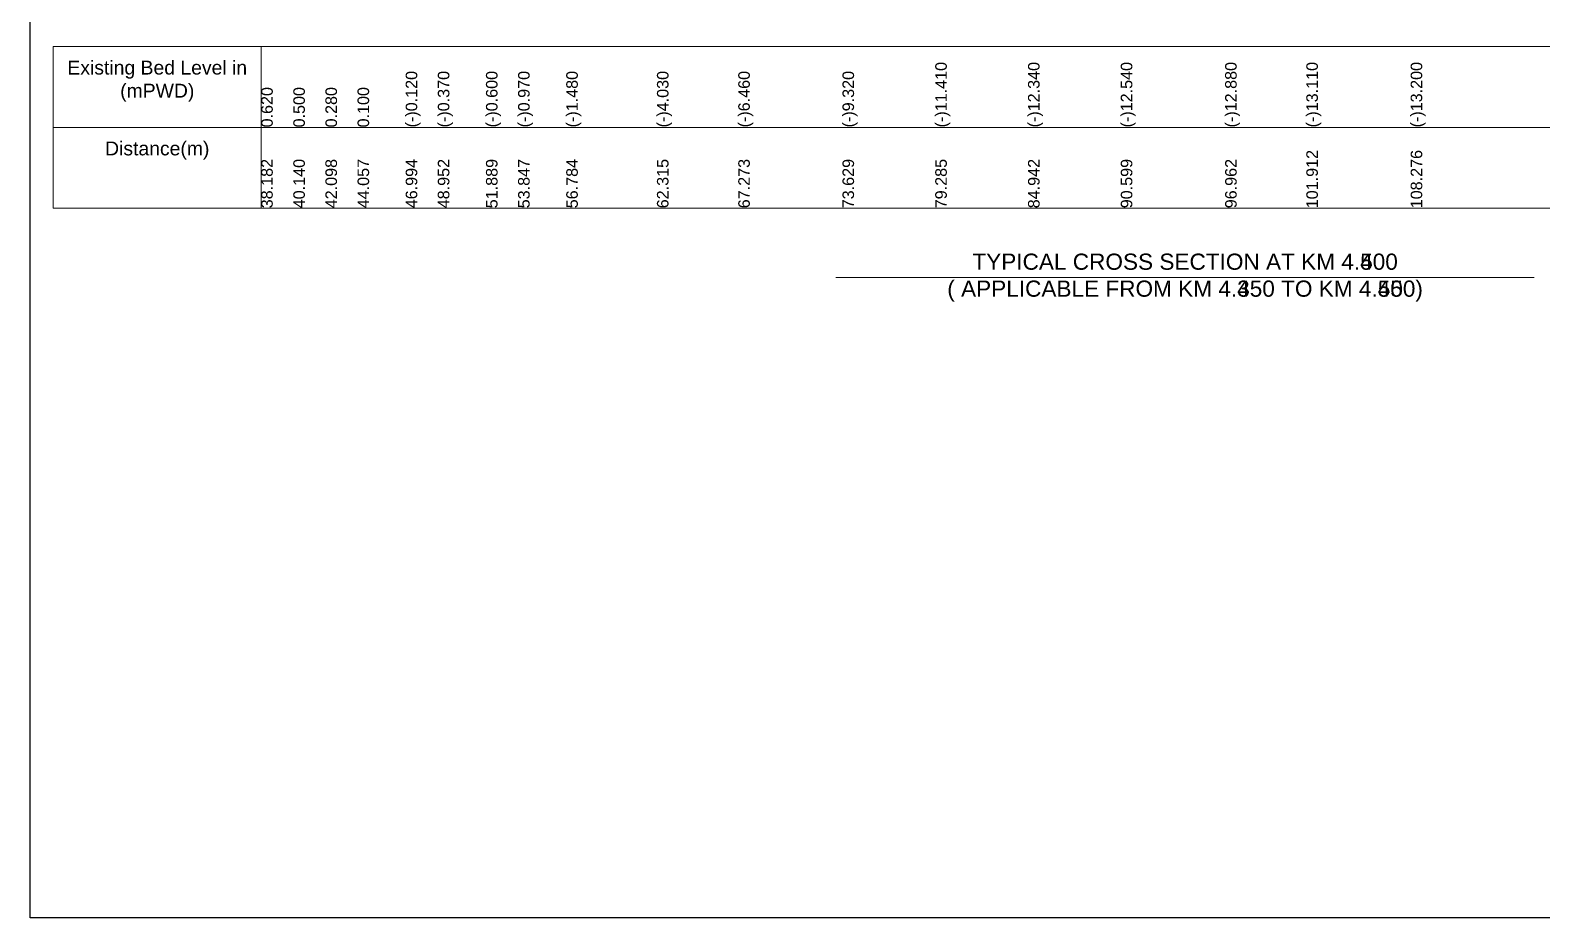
# Model space of a CAD drawing. Header units: inches. Extents: x 89000 to 1304432, y -10828 to 220529.
# Drawn here: x 851460 to 858004, y 172130 to 175971 of the extents above; entities that cross this region are included whole.
import ezdxf

# ---------------------------------------------------------------- set-up
doc = ezdxf.new("R2010")
doc.units = ezdxf.units.IN
doc.header["$LTSCALE"] = 7
doc.header["$MEASUREMENT"] = 0
for name, color, linetype, lineweight in [('Cross section Data Border', 7, 'Continuous', 9), ('Cross Section Labels', 7, 'Continuous', 9), ('Long Section Labels', 7, 'Continuous', 9)]:
    doc.layers.add(name, color=color, linetype=linetype, lineweight=lineweight)
doc.styles.get("Standard").update_dxf_attribs({"font": 'arial.ttf'})

msp = doc.modelspace()

# ---------------------------------------------------------------- linework, layer by layer
msp.add_lwpolyline([(851459.68143, 179200.63194), (861459.68143, 179200.63194), (861459.68143, 172129.63194), (851459.68143, 172129.63194)], close=True)
at = {"layer": 'Cross section Data Border'}
msp.add_lwpolyline([(851559.68143, 175900.63194), (859104.98909, 175900.63194), (859104.98909, 175200.63194), (851559.68143, 175200.63194)], close=True, dxfattribs=at)
msp.add_lwpolyline([(851559.68143, 175900.63194), (859104.98909, 175900.63194), (859104.98909, 175200.63194), (851559.68143, 175200.63194)], close=True, dxfattribs=at)
for points in [[(852459.68143, 175900.63194), (852459.68143, 175200.63194)], [(852459.68143, 175900.63194), (852459.68143, 175200.63194)], [(851559.68143, 175550.63194), (859104.98909, 175550.63194)], [(851559.68143, 175550.63194), (859104.98909, 175550.63194)]]:
    msp.add_lwpolyline(points, dxfattribs=at)
at = {"layer": 'Cross Section Labels'}
msp.add_lwpolyline([(854947.68143, 174900.63194), (856459.68143, 174900.63194), (857971.68143, 174900.63194)], dxfattribs=at)
msp.add_lwpolyline([(854947.68143, 174900.63194), (856459.68143, 174900.63194), (857971.68143, 174900.63194)], dxfattribs=at)

# ---------------------------------------------------------------- texts
at = {"layer": 'Cross section Data Border', "char_height": 60, "width": 800, "attachment_point": 5}
for s, insert in [('Existing Bed Level in (mPWD)', (852009.68143, 175750.63194)), ('Existing Bed Level in (mPWD)', (852009.68143, 175750.63194)), ('Distance(m)', (852009.68143, 175450.63194)), ('Distance(m)', (852009.68143, 175450.63194))]:
    msp.add_mtext(s, dxfattribs=dict(at, insert=insert))
at = {"layer": 'Cross Section Labels', "insert": (856459.68143, 174900.63194), "char_height": 70, "attachment_point": 5}
for s in ['TYPICAL CROSS SECTION AT KM 4.400^J( APPLICABLE FROM KM 4.350 TO KM 4.450)', 'TYPICAL CROSS SECTION AT KM 4.500^J( APPLICABLE FROM KM 4.450 TO KM 4.500)']:
    msp.add_mtext(s, dxfattribs=at)
at = {"layer": 'Long Section Labels', "char_height": 50, "attachment_point": 1, "rotation": 90}
for s, insert in [('(-)0.120', (853085.27801, 175550.63194)), ('(-)0.120', (853085.27801, 175550.63194)), ('(-)0.370', (853224.32102, 175550.63194)), ('(-)0.370', (853224.32102, 175550.63194)), ('(-)0.600', (853432.83705, 175550.63194)), ('(-)0.600', (853432.83705, 175550.63194)), ('(-)0.970', (853571.88006, 175550.63194)), ('(-)0.970', (853571.88006, 175550.63194)), ('(-)1.480', (853780.39609, 175550.63194)), ('(-)1.480', (853780.39609, 175550.63194)), ('(-)4.030', (854173.10112, 175550.63194)), ('(-)4.030', (854173.10112, 175550.63194)), ('(-)6.460', (854525.12647, 175550.63194)), ('(-)6.460', (854525.12647, 175550.63194)), ('(-)9.320', (854976.35646, 175550.63194)), ('(-)9.320', (854976.35646, 175550.63194)), ('(-)11.410', (855377.98606, 175550.63194)), ('(-)11.410', (855377.98606, 175550.63194)), ('(-)12.340', (855779.61659, 175550.63194)), ('(-)12.340', (855779.61659, 175550.63194)), ('(-)12.540', (856181.24789, 175550.63194)), ('(-)12.540', (856181.24789, 175550.63194)), ('(-)12.880', (856633.03241, 175550.63194)), ('(-)12.880', (856633.03241, 175550.63194)), ('(-)13.110', (856984.51227, 175550.63194)), ('(-)13.110', (856984.51227, 175550.63194)), ('(-)13.110', (856984.51227, 175550.63194)), ('(-)13.110', (856984.51227, 175550.63194)), ('(-)13.200', (857436.30324, 175550.63194)), ('(-)13.200', (857436.30324, 175550.63194)), ('0.620', (852459.68143, 175550.63194)), ('0.620', (852459.68143, 175550.63194)), ('0.500', (852598.67595, 175550.63194)), ('0.500', (852598.67595, 175550.63194)), ('0.280', (852737.71897, 175550.63194)), ('0.280', (852737.71897, 175550.63194)), ('0.100', (852876.76198, 175550.63194)), ('0.100', (852876.76198, 175550.63194)), ('38.182', (852459.68143, 175200.63194)), ('38.182', (852459.68143, 175200.63194)), ('40.140', (852598.67595, 175200.63194)), ('40.140', (852598.67595, 175200.63194)), ('42.098', (852737.71897, 175200.63194)), ('42.098', (852737.71897, 175200.63194)), ('44.057', (852876.76198, 175200.63194)), ('44.057', (852876.76198, 175200.63194)), ('46.994', (853085.27801, 175200.63194)), ('46.994', (853085.27801, 175200.63194)), ('48.952', (853224.32102, 175200.63194)), ('48.952', (853224.32102, 175200.63194)), ('51.889', (853432.83705, 175200.63194)), ('51.889', (853432.83705, 175200.63194)), ('53.847', (853571.88006, 175200.63194)), ('53.847', (853571.88006, 175200.63194)), ('56.784', (853780.39609, 175200.63194)), ('56.784', (853780.39609, 175200.63194)), ('62.315', (854173.10112, 175200.63194)), ('62.315', (854173.10112, 175200.63194)), ('67.273', (854525.12647, 175200.63194)), ('67.273', (854525.12647, 175200.63194)), ('73.629', (854976.35646, 175200.63194)), ('73.629', (854976.35646, 175200.63194)), ('79.285', (855377.98606, 175200.63194)), ('79.285', (855377.98606, 175200.63194)), ('84.942', (855779.61659, 175200.63194)), ('84.942', (855779.61659, 175200.63194)), ('90.599', (856181.24789, 175200.63194)), ('90.599', (856181.24789, 175200.63194)), ('96.962', (856633.03241, 175200.63194)), ('96.962', (856633.03241, 175200.63194)), ('101.912', (856984.51227, 175200.63194)), ('101.912', (856984.51227, 175200.63194)), ('108.276', (857436.30324, 175200.63194)), ('108.276', (857436.30324, 175200.63194))]:
    msp.add_mtext(s, dxfattribs=dict(at, insert=insert))

doc.saveas('drawing.dxf')
